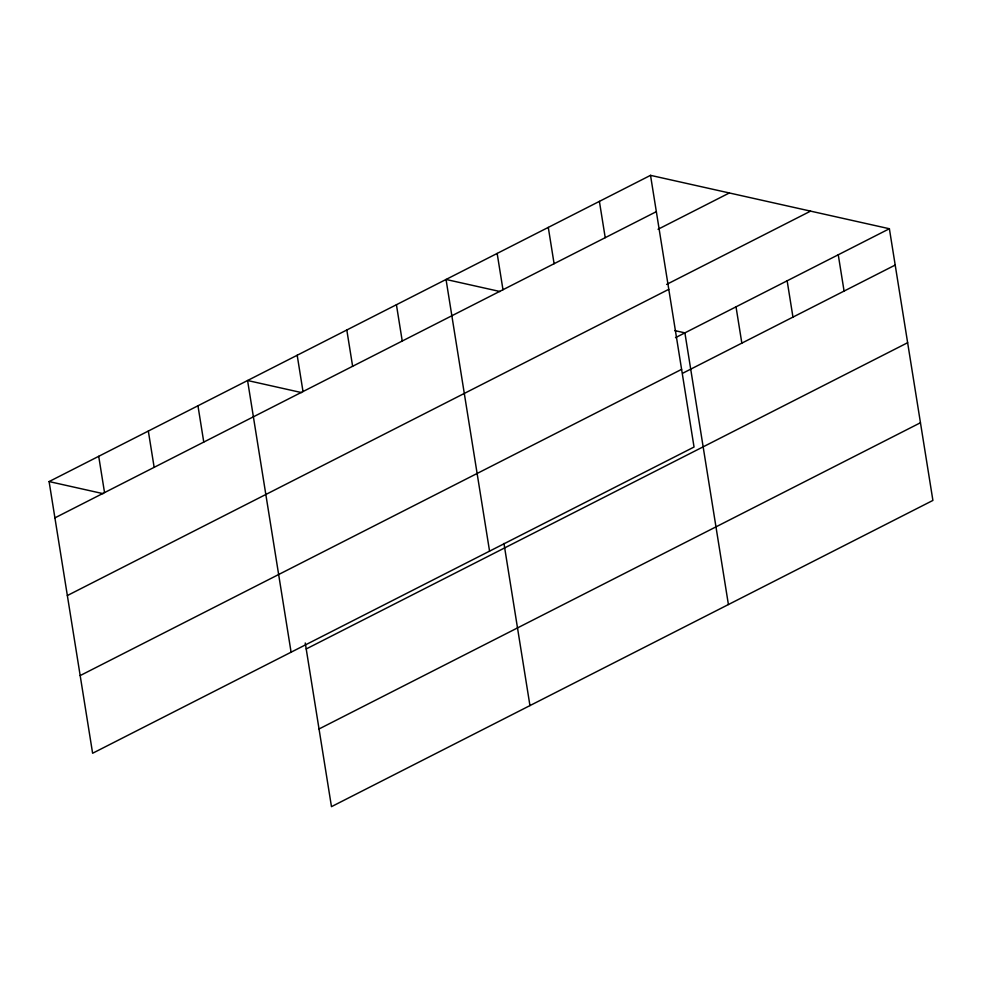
<?xml version="1.0" encoding="UTF-8"?>
<svg xmlns="http://www.w3.org/2000/svg" width="982" height="982" viewBox="0 0 982 982"><rect width="100%" height="100%" fill="white"/><g stroke="black" fill="none" stroke-linecap="round" stroke-linejoin="round"><path stroke-width="1.47" d="M650.526 175.348L694.041 447.031L92.615 753.255L49.1 481.573L650.526 175.348L889.385 228.745L932.9 500.427L331.474 806.652L305.255 642.977M54.918 517.87L656.344 211.646M658.05 229.272L729.356 192.963M666.618 284.412L810.567 211.13M67.353 595.546L668.779 289.322M675.506 337.648L889.385 228.745M80.18 675.579L681.606 369.355M682.662 373.258L895.203 265.054M306.212 648.955L907.638 342.718M319.027 728.975L920.453 422.751M500.047 291.531L446.037 279.465L489.564 551.148M674.683 330.578L684.896 332.861L728.411 604.544M301.584 392.591L247.574 380.513L291.089 652.195M49.1 481.573L103.11 493.651M838.26 254.78L844.078 291.077M787.147 280.803L792.953 317.112M736.021 306.838L741.84 343.135M599.401 201.371L605.219 237.669M548.287 227.407L554.093 263.704M497.162 253.43L502.98 289.727M503.962 543.414L529.949 705.604M396.421 304.727L402.239 341.024M346.806 329.989L352.624 366.286M297.19 355.251L303.008 391.548M197.959 405.775L203.765 442.084M148.331 431.049L154.149 467.346M98.716 456.311L104.534 492.608"/></g></svg>
